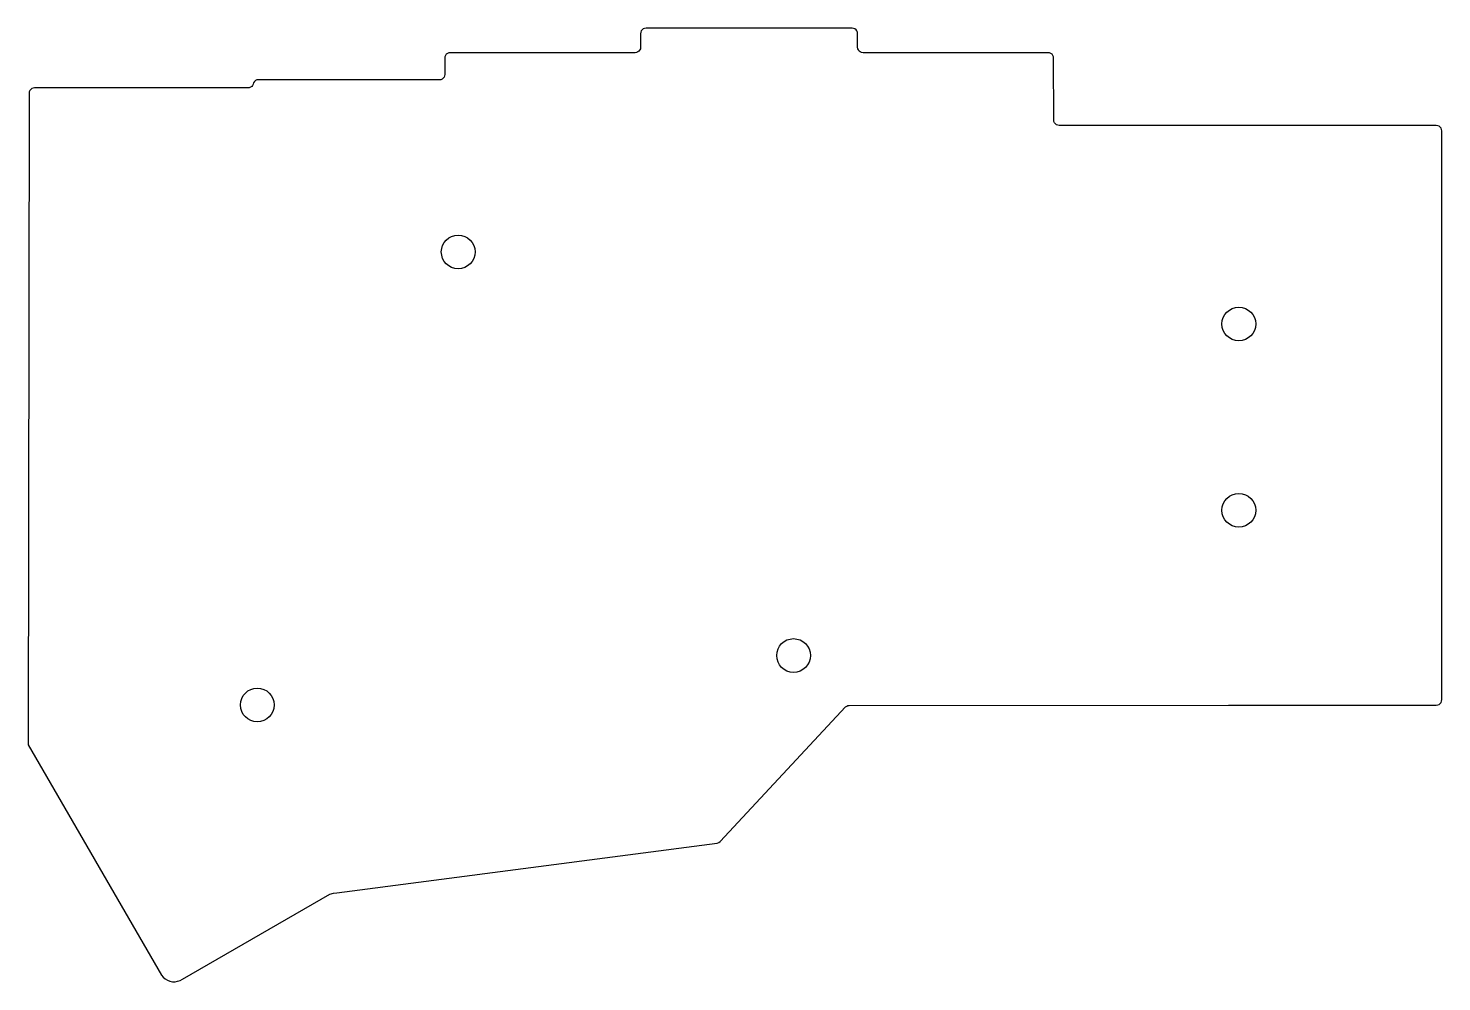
# Model space of a CAD drawing. Header units: millimetres. Extents: x 3 to 133, y -127 to -39.
import ezdxf

# ---------------------------------------------------------------- set-up
doc = ezdxf.new("R2010")
doc.units = ezdxf.units.MM
doc.layers.get('0').update_dxf_attribs({"linetype": 'CONTINUOUS'})

msp = doc.modelspace()

# ---------------------------------------------------------------- linework, layer by layer
msp.add_lwpolyline([(78.812984, -38.881001), (78.692391, -38.831053), (78.56298, -38.81402), (59.60298, -38.81402), (59.473572, -38.831098), (59.35298, -38.881033), (59.249424, -38.960482), (59.169963, -39.064028), (59.120013, -39.184614), (59.10298, -39.31402), (59.10298, -40.56402), (59.085881, -40.693418), (59.035937, -40.813998), (58.956489, -40.917546), (58.85295, -40.997007), (58.732376, -41.046966), (58.60298, -41.06402), (41.59298, -41.06402), (41.463572, -41.081098), (41.34298, -41.131033), (41.239424, -41.210482), (41.159963, -41.314028), (41.110013, -41.434614), (41.09298, -41.56402), (41.09298, -43.06402), (41.075881, -43.193418), (41.025937, -43.313998), (40.946489, -43.417546), (40.84295, -43.497007), (40.722376, -43.546966), (40.59298, -43.56402), (23.9625, -43.55), (23.827258, -43.568638), (23.702098, -43.623162), (23.596352, -43.709507), (23.517902, -43.821236), (23.472598, -43.95002), (23.421142, -44.067606), (23.341464, -44.168227), (23.238789, -44.24524), (23.119887, -44.293567), (22.992598, -44.31002), (3.3725, -44.3), (3.24309, -44.317037), (3.1225, -44.366987), (3.018947, -44.446447), (2.939487, -44.55), (2.889537, -44.67059), (2.8725, -44.8), (2.7925, -104.74), (15.0425, -125.92), (15.194218, -126.108957), (15.376524, -126.268607), (15.583838, -126.394085), (15.809829, -126.481559), (16.047597, -126.528357), (16.289881, -126.533052), (16.529283, -126.495498), (16.758493, -126.416844), (16.970512, -126.299491), (30.52798, -118.47402), (30.852029, -118.393177), (31.182424, -118.344364), (66.146637, -113.774977), (66.295581, -113.723442), (66.4225, -113.63), (77.959693, -101.236852), (78.059155, -101.167789), (78.172303, -101.124662), (78.2925, -101.11), (113.17298, -101.08402), (132.2825, -101.08), (132.41191, -101.062963), (132.5325, -101.013013), (132.636053, -100.933553), (132.715513, -100.83), (132.765463, -100.70941), (132.7825, -100.58), (132.7825, -48.26), (132.765463, -48.13059), (132.715513, -48.01), (132.636053, -47.906447), (132.5325, -47.826987), (132.41191, -47.777037), (132.2825, -47.76), (113.1175, -47.76402), (97.6025, -47.76), (97.47309, -47.742963), (97.3525, -47.693013), (97.248947, -47.613553), (97.169487, -47.51), (97.119537, -47.38941), (97.1025, -47.26), (97.09298, -41.56402), (97.075947, -41.434609), (97.025999, -41.314016), (96.946539, -41.210461), (96.842984, -41.131001), (96.722391, -41.081053), (96.59298, -41.06402), (79.56298, -41.06402), (79.433572, -41.046979), (79.312984, -40.997027), (79.209432, -40.917568), (79.129973, -40.814016), (79.080021, -40.693428), (79.06298, -40.56402), (79.06298, -39.31402), (79.045947, -39.184609), (78.995999, -39.064016), (78.916539, -38.960461)], close=True)
for centre in [(42.33, -59.39), (114.1225, -66.02), (114.1225, -83.16), (73.1725, -96.52), (23.8525, -101.07)]:
    msp.add_circle(centre, 1.55)

doc.saveas('drawing.dxf')
